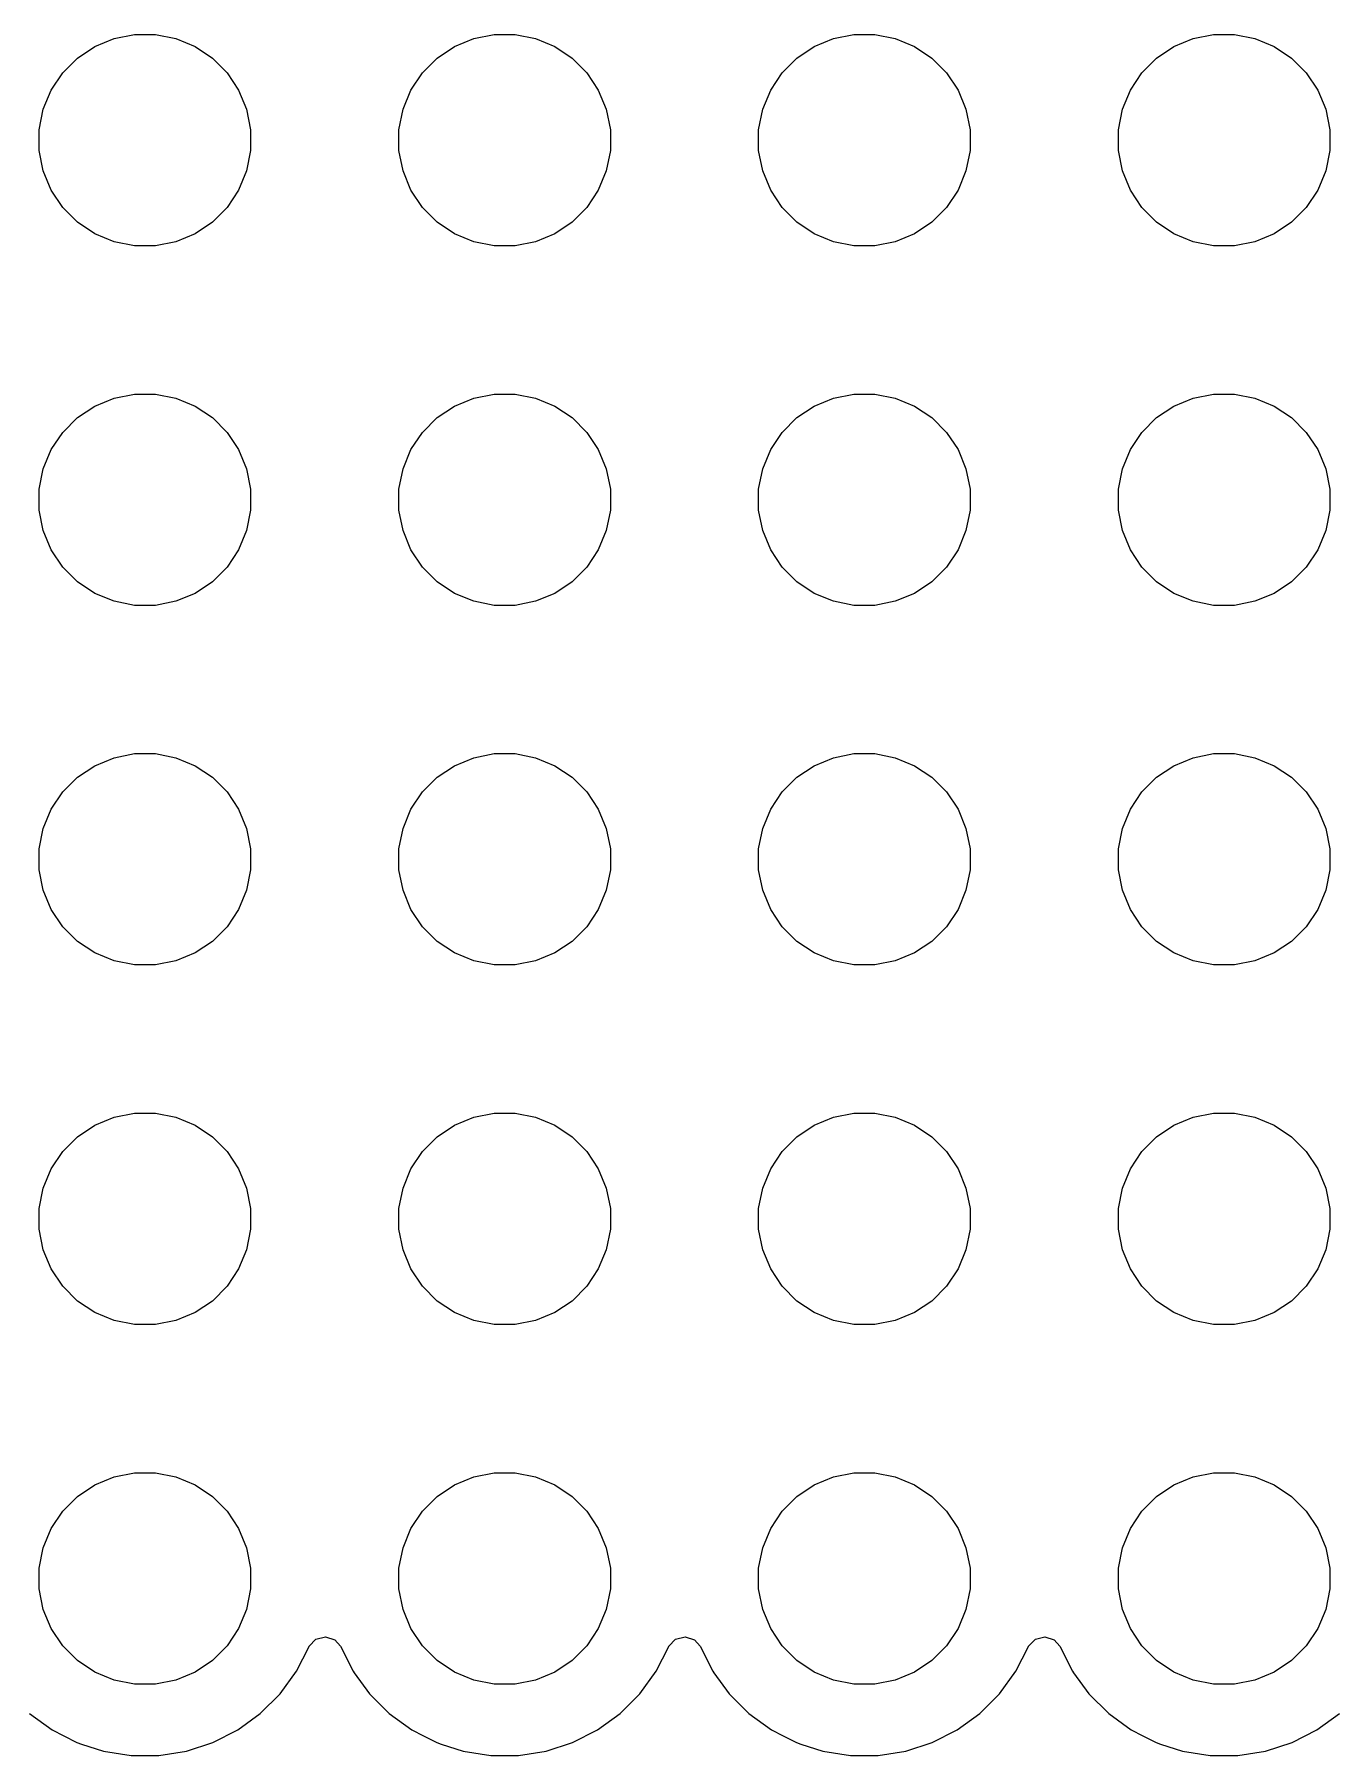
# Model space of a CAD drawing. Header units: millimetres. Extents: x 69 to 174, y -162 to -92.
# Drawn here: x 131.88 to 141.06, y -119.73 to -107.57 of the extents above; entities that cross this region are included whole.
import ezdxf

# ---------------------------------------------------------------- set-up
doc = ezdxf.new("R2010")
doc.units = ezdxf.units.MM
doc.layers.add('Back', color=153, linetype='CONTINUOUS', true_color=0x4d7fc4)

msp = doc.modelspace()

# ---------------------------------------------------------------- linework, layer by layer
at = {"layer": 'Back', "linetype": 'CONTINUOUS'}
for p, q in [((132.444286, -107.598204), (132.588487, -107.56952)), ((132.588487, -107.56952), (132.735513, -107.56952)), ((132.735513, -107.56952), (132.879714, -107.598204)), ((134.984286, -107.598204), (135.128487, -107.56952)), ((135.128487, -107.56952), (135.275513, -107.56952)), ((135.275513, -107.56952), (135.419714, -107.598204)), ((137.524286, -107.598204), (137.668487, -107.56952)), ((137.668487, -107.56952), (137.815513, -107.56952)), ((137.815513, -107.56952), (137.959714, -107.598204)), ((140.064286, -107.598204), (140.208487, -107.56952)), ((140.208487, -107.56952), (140.355513, -107.56952)), ((140.355513, -107.56952), (140.499714, -107.598204)), ((132.186205, -107.736151), (132.308452, -107.654468)), ((132.308452, -107.654468), (132.444286, -107.598204)), ((132.879714, -107.598204), (133.015548, -107.654468)), ((133.015548, -107.654468), (133.137795, -107.736151)), ((134.726205, -107.736151), (134.848452, -107.654468)), ((134.848452, -107.654468), (134.984286, -107.598204)), ((135.419714, -107.598204), (135.555548, -107.654468)), ((135.555548, -107.654468), (135.677795, -107.736151)), ((137.266205, -107.736151), (137.388452, -107.654468)), ((137.388452, -107.654468), (137.524286, -107.598204)), ((137.959714, -107.598204), (138.095548, -107.654468)), ((138.095548, -107.654468), (138.217795, -107.736151)), ((139.806205, -107.736151), (139.928452, -107.654468)), ((139.928452, -107.654468), (140.064286, -107.598204)), ((140.499714, -107.598204), (140.635548, -107.654468)), ((140.635548, -107.654468), (140.757795, -107.736151)), ((132.082242, -107.840114), (132.186205, -107.736151)), ((133.137795, -107.736151), (133.241758, -107.840114)), ((134.622242, -107.840114), (134.726205, -107.736151)), ((135.677795, -107.736151), (135.781758, -107.840114)), ((137.162242, -107.840114), (137.266205, -107.736151)), ((138.217795, -107.736151), (138.321758, -107.840114)), ((139.702242, -107.840114), (139.806205, -107.736151)), ((140.757795, -107.736151), (140.861758, -107.840114)), ((132.000559, -107.962361), (132.082242, -107.840114)), ((133.241758, -107.840114), (133.323441, -107.962361)), ((134.540559, -107.962361), (134.622242, -107.840114)), ((135.781758, -107.840114), (135.863441, -107.962361)), ((137.080559, -107.962361), (137.162242, -107.840114)), ((138.321758, -107.840114), (138.403441, -107.962361)), ((139.620559, -107.962361), (139.702242, -107.840114)), ((140.861758, -107.840114), (140.943441, -107.962361)), ((131.944295, -108.098195), (132.000559, -107.962361)), ((133.323441, -107.962361), (133.379705, -108.098195)), ((134.484295, -108.098195), (134.540559, -107.962361)), ((135.863441, -107.962361), (135.919705, -108.098195)), ((137.024295, -108.098195), (137.080559, -107.962361)), ((138.403441, -107.962361), (138.459705, -108.098195)), ((139.564295, -108.098195), (139.620559, -107.962361)), ((140.943441, -107.962361), (140.999705, -108.098195)), ((131.915611, -108.242396), (131.944295, -108.098195)), ((133.379705, -108.098195), (133.408389, -108.242396)), ((134.455611, -108.242396), (134.484295, -108.098195)), ((135.919705, -108.098195), (135.948389, -108.242396)), ((136.995611, -108.242396), (137.024295, -108.098195)), ((138.459705, -108.098195), (138.488389, -108.242396)), ((139.535611, -108.242396), (139.564295, -108.098195)), ((140.999705, -108.098195), (141.028389, -108.242396)), ((131.915611, -108.389422), (131.915611, -108.242396)), ((133.408389, -108.242396), (133.408389, -108.389422)), ((134.455611, -108.389422), (134.455611, -108.242396)), ((135.948389, -108.242396), (135.948389, -108.389422)), ((136.995611, -108.389422), (136.995611, -108.242396)), ((138.488389, -108.242396), (138.488389, -108.389422)), ((139.535611, -108.389422), (139.535611, -108.242396)), ((141.028389, -108.242396), (141.028389, -108.389422)), ((131.944295, -108.533623), (131.915611, -108.389422)), ((133.408389, -108.389422), (133.379705, -108.533623)), ((134.484295, -108.533623), (134.455611, -108.389422)), ((135.948389, -108.389422), (135.919705, -108.533623)), ((137.024295, -108.533623), (136.995611, -108.389422)), ((138.488389, -108.389422), (138.459705, -108.533623)), ((139.564295, -108.533623), (139.535611, -108.389422)), ((141.028389, -108.389422), (140.999705, -108.533623)), ((132.000559, -108.669457), (131.944295, -108.533623)), ((133.379705, -108.533623), (133.323441, -108.669457)), ((134.540559, -108.669457), (134.484295, -108.533623)), ((135.919705, -108.533623), (135.863441, -108.669457)), ((137.080559, -108.669457), (137.024295, -108.533623)), ((138.459705, -108.533623), (138.403441, -108.669457)), ((139.620559, -108.669457), (139.564295, -108.533623)), ((140.999705, -108.533623), (140.943441, -108.669457)), ((132.082242, -108.791704), (132.000559, -108.669457)), ((133.323441, -108.669457), (133.241758, -108.791704)), ((134.622242, -108.791704), (134.540559, -108.669457)), ((135.863441, -108.669457), (135.781758, -108.791704)), ((137.162242, -108.791704), (137.080559, -108.669457)), ((138.403441, -108.669457), (138.321758, -108.791704)), ((139.702242, -108.791704), (139.620559, -108.669457)), ((140.943441, -108.669457), (140.861758, -108.791704)), ((132.186205, -108.895667), (132.082242, -108.791704)), ((133.241758, -108.791704), (133.137795, -108.895667)), ((134.726205, -108.895667), (134.622242, -108.791704)), ((135.781758, -108.791704), (135.677795, -108.895667)), ((137.266205, -108.895667), (137.162242, -108.791704)), ((138.321758, -108.791704), (138.217795, -108.895667)), ((139.806205, -108.895667), (139.702242, -108.791704)), ((140.861758, -108.791704), (140.757795, -108.895667)), ((132.308452, -108.97735), (132.186205, -108.895667)), ((133.137795, -108.895667), (133.015548, -108.97735)), ((134.848452, -108.97735), (134.726205, -108.895667)), ((135.677795, -108.895667), (135.555548, -108.97735)), ((137.388452, -108.97735), (137.266205, -108.895667)), ((138.217795, -108.895667), (138.095548, -108.97735)), ((139.928452, -108.97735), (139.806205, -108.895667)), ((140.757795, -108.895667), (140.635548, -108.97735)), ((132.444286, -109.033614), (132.308452, -108.97735)), ((132.588487, -109.062298), (132.444286, -109.033614)), ((132.879714, -109.033614), (132.735513, -109.062298)), ((133.015548, -108.97735), (132.879714, -109.033614)), ((134.984286, -109.033614), (134.848452, -108.97735)), ((135.128487, -109.062298), (134.984286, -109.033614)), ((135.419714, -109.033614), (135.275513, -109.062298)), ((135.555548, -108.97735), (135.419714, -109.033614)), ((137.524286, -109.033614), (137.388452, -108.97735)), ((137.668487, -109.062298), (137.524286, -109.033614)), ((137.959714, -109.033614), (137.815513, -109.062298)), ((138.095548, -108.97735), (137.959714, -109.033614)), ((140.064286, -109.033614), (139.928452, -108.97735)), ((140.208487, -109.062298), (140.064286, -109.033614)), ((140.499714, -109.033614), (140.355513, -109.062298)), ((140.635548, -108.97735), (140.499714, -109.033614)), ((132.735513, -109.062298), (132.588487, -109.062298)), ((135.275513, -109.062298), (135.128487, -109.062298)), ((137.815513, -109.062298), (137.668487, -109.062298)), ((140.355513, -109.062298), (140.208487, -109.062298)), ((132.308452, -110.194468), (132.444286, -110.138204)), ((132.444286, -110.138204), (132.588487, -110.10952)), ((132.588487, -110.10952), (132.735513, -110.10952)), ((132.735513, -110.10952), (132.879714, -110.138204)), ((132.879714, -110.138204), (133.015548, -110.194468)), ((134.848452, -110.194468), (134.984286, -110.138204)), ((134.984286, -110.138204), (135.128487, -110.10952)), ((135.128487, -110.10952), (135.275513, -110.10952)), ((135.275513, -110.10952), (135.419714, -110.138204)), ((135.419714, -110.138204), (135.555548, -110.194468)), ((137.388452, -110.194468), (137.524286, -110.138204)), ((137.524286, -110.138204), (137.668487, -110.10952)), ((137.668487, -110.10952), (137.815513, -110.10952)), ((137.815513, -110.10952), (137.959714, -110.138204)), ((137.959714, -110.138204), (138.095548, -110.194468)), ((139.928452, -110.194468), (140.064286, -110.138204)), ((140.064286, -110.138204), (140.208487, -110.10952)), ((140.208487, -110.10952), (140.355513, -110.10952)), ((140.355513, -110.10952), (140.499714, -110.138204)), ((140.499714, -110.138204), (140.635548, -110.194468)), ((132.186205, -110.276151), (132.308452, -110.194468)), ((133.015548, -110.194468), (133.137795, -110.276151)), ((134.726205, -110.276151), (134.848452, -110.194468)), ((135.555548, -110.194468), (135.677795, -110.276151)), ((137.266205, -110.276151), (137.388452, -110.194468)), ((138.095548, -110.194468), (138.217795, -110.276151)), ((139.806205, -110.276151), (139.928452, -110.194468)), ((140.635548, -110.194468), (140.757795, -110.276151)), ((132.000559, -110.502361), (132.082242, -110.380114)), ((132.082242, -110.380114), (132.186205, -110.276151)), ((133.137795, -110.276151), (133.241758, -110.380114)), ((133.241758, -110.380114), (133.323441, -110.502361)), ((134.540559, -110.502361), (134.622242, -110.380114)), ((134.622242, -110.380114), (134.726205, -110.276151)), ((135.677795, -110.276151), (135.781758, -110.380114)), ((135.781758, -110.380114), (135.863441, -110.502361)), ((137.080559, -110.502361), (137.162242, -110.380114)), ((137.162242, -110.380114), (137.266205, -110.276151)), ((138.217795, -110.276151), (138.321758, -110.380114)), ((138.321758, -110.380114), (138.403441, -110.502361)), ((139.620559, -110.502361), (139.702242, -110.380114)), ((139.702242, -110.380114), (139.806205, -110.276151)), ((140.757795, -110.276151), (140.861758, -110.380114)), ((140.861758, -110.380114), (140.943441, -110.502361)), ((131.944295, -110.638195), (132.000559, -110.502361)), ((133.323441, -110.502361), (133.379705, -110.638195)), ((134.484295, -110.638195), (134.540559, -110.502361)), ((135.863441, -110.502361), (135.919705, -110.638195)), ((137.024295, -110.638195), (137.080559, -110.502361)), ((138.403441, -110.502361), (138.459705, -110.638195)), ((139.564295, -110.638195), (139.620559, -110.502361)), ((140.943441, -110.502361), (140.999705, -110.638195)), ((131.915611, -110.782396), (131.944295, -110.638195)), ((133.379705, -110.638195), (133.408389, -110.782396)), ((134.455611, -110.782396), (134.484295, -110.638195)), ((135.919705, -110.638195), (135.948389, -110.782396)), ((136.995611, -110.782396), (137.024295, -110.638195)), ((138.459705, -110.638195), (138.488389, -110.782396)), ((139.535611, -110.782396), (139.564295, -110.638195)), ((140.999705, -110.638195), (141.028389, -110.782396)), ((131.915611, -110.929422), (131.915611, -110.782396)), ((133.408389, -110.782396), (133.408389, -110.929422)), ((134.455611, -110.929422), (134.455611, -110.782396)), ((135.948389, -110.782396), (135.948389, -110.929422)), ((136.995611, -110.929422), (136.995611, -110.782396)), ((138.488389, -110.782396), (138.488389, -110.929422)), ((139.535611, -110.929422), (139.535611, -110.782396)), ((141.028389, -110.782396), (141.028389, -110.929422)), ((131.944295, -111.073623), (131.915611, -110.929422)), ((133.408389, -110.929422), (133.379705, -111.073623)), ((134.484295, -111.073623), (134.455611, -110.929422)), ((135.948389, -110.929422), (135.919705, -111.073623)), ((137.024295, -111.073623), (136.995611, -110.929422)), ((138.488389, -110.929422), (138.459705, -111.073623)), ((139.564295, -111.073623), (139.535611, -110.929422)), ((141.028389, -110.929422), (140.999705, -111.073623)), ((132.000559, -111.209457), (131.944295, -111.073623)), ((133.379705, -111.073623), (133.323441, -111.209457)), ((134.540559, -111.209457), (134.484295, -111.073623)), ((135.919705, -111.073623), (135.863441, -111.209457)), ((137.080559, -111.209457), (137.024295, -111.073623)), ((138.459705, -111.073623), (138.403441, -111.209457)), ((139.620559, -111.209457), (139.564295, -111.073623)), ((140.999705, -111.073623), (140.943441, -111.209457)), ((132.082242, -111.331704), (132.000559, -111.209457)), ((133.323441, -111.209457), (133.241758, -111.331704)), ((134.622242, -111.331704), (134.540559, -111.209457)), ((135.863441, -111.209457), (135.781758, -111.331704)), ((137.162242, -111.331704), (137.080559, -111.209457)), ((138.403441, -111.209457), (138.321758, -111.331704)), ((139.702242, -111.331704), (139.620559, -111.209457)), ((140.943441, -111.209457), (140.861758, -111.331704)), ((132.186205, -111.435667), (132.082242, -111.331704)), ((133.241758, -111.331704), (133.137795, -111.435667)), ((134.726205, -111.435667), (134.622242, -111.331704)), ((135.781758, -111.331704), (135.677795, -111.435667)), ((137.266205, -111.435667), (137.162242, -111.331704)), ((138.321758, -111.331704), (138.217795, -111.435667)), ((139.806205, -111.435667), (139.702242, -111.331704)), ((140.861758, -111.331704), (140.757795, -111.435667)), ((132.308452, -111.51735), (132.186205, -111.435667)), ((133.137795, -111.435667), (133.015548, -111.51735)), ((134.848452, -111.51735), (134.726205, -111.435667)), ((135.677795, -111.435667), (135.555548, -111.51735)), ((137.388452, -111.51735), (137.266205, -111.435667)), ((138.217795, -111.435667), (138.095548, -111.51735)), ((139.928452, -111.51735), (139.806205, -111.435667)), ((140.757795, -111.435667), (140.635548, -111.51735)), ((132.444286, -111.573614), (132.308452, -111.51735)), ((132.588487, -111.602298), (132.444286, -111.573614)), ((132.879714, -111.573614), (132.735513, -111.602298)), ((133.015548, -111.51735), (132.879714, -111.573614)), ((134.984286, -111.573614), (134.848452, -111.51735)), ((135.128487, -111.602298), (134.984286, -111.573614)), ((135.419714, -111.573614), (135.275513, -111.602298)), ((135.555548, -111.51735), (135.419714, -111.573614)), ((137.524286, -111.573614), (137.388452, -111.51735)), ((137.668487, -111.602298), (137.524286, -111.573614)), ((137.959714, -111.573614), (137.815513, -111.602298)), ((138.095548, -111.51735), (137.959714, -111.573614)), ((140.064286, -111.573614), (139.928452, -111.51735)), ((140.208487, -111.602298), (140.064286, -111.573614)), ((140.499714, -111.573614), (140.355513, -111.602298)), ((140.635548, -111.51735), (140.499714, -111.573614)), ((132.735513, -111.602298), (132.588487, -111.602298)), ((135.275513, -111.602298), (135.128487, -111.602298)), ((137.815513, -111.602298), (137.668487, -111.602298)), ((140.355513, -111.602298), (140.208487, -111.602298)), ((132.308452, -112.734468), (132.444286, -112.678204)), ((132.444286, -112.678204), (132.588487, -112.64952)), ((132.588487, -112.64952), (132.735513, -112.64952)), ((132.735513, -112.64952), (132.879714, -112.678204)), ((132.879714, -112.678204), (133.015548, -112.734468)), ((134.848452, -112.734468), (134.984286, -112.678204)), ((134.984286, -112.678204), (135.128487, -112.64952)), ((135.128487, -112.64952), (135.275513, -112.64952)), ((135.275513, -112.64952), (135.419714, -112.678204)), ((135.419714, -112.678204), (135.555548, -112.734468)), ((137.388452, -112.734468), (137.524286, -112.678204)), ((137.524286, -112.678204), (137.668487, -112.64952)), ((137.668487, -112.64952), (137.815513, -112.64952)), ((137.815513, -112.64952), (137.959714, -112.678204)), ((137.959714, -112.678204), (138.095548, -112.734468)), ((139.928452, -112.734468), (140.064286, -112.678204)), ((140.064286, -112.678204), (140.208487, -112.64952)), ((140.208487, -112.64952), (140.355513, -112.64952)), ((140.355513, -112.64952), (140.499714, -112.678204)), ((140.499714, -112.678204), (140.635548, -112.734468)), ((132.186205, -112.816151), (132.308452, -112.734468)), ((133.015548, -112.734468), (133.137795, -112.816151)), ((134.726205, -112.816151), (134.848452, -112.734468)), ((135.555548, -112.734468), (135.677795, -112.816151)), ((137.266205, -112.816151), (137.388452, -112.734468)), ((138.095548, -112.734468), (138.217795, -112.816151)), ((139.806205, -112.816151), (139.928452, -112.734468)), ((140.635548, -112.734468), (140.757795, -112.816151)), ((132.000559, -113.042361), (132.082242, -112.920114)), ((132.082242, -112.920114), (132.186205, -112.816151)), ((133.137795, -112.816151), (133.241758, -112.920114)), ((133.241758, -112.920114), (133.323441, -113.042361)), ((134.540559, -113.042361), (134.622242, -112.920114)), ((134.622242, -112.920114), (134.726205, -112.816151)), ((135.677795, -112.816151), (135.781758, -112.920114)), ((135.781758, -112.920114), (135.863441, -113.042361)), ((137.080559, -113.042361), (137.162242, -112.920114)), ((137.162242, -112.920114), (137.266205, -112.816151)), ((138.217795, -112.816151), (138.321758, -112.920114)), ((138.321758, -112.920114), (138.403441, -113.042361)), ((139.620559, -113.042361), (139.702242, -112.920114)), ((139.702242, -112.920114), (139.806205, -112.816151)), ((140.757795, -112.816151), (140.861758, -112.920114)), ((140.861758, -112.920114), (140.943441, -113.042361)), ((131.944295, -113.178195), (132.000559, -113.042361)), ((133.323441, -113.042361), (133.379705, -113.178195)), ((134.484295, -113.178195), (134.540559, -113.042361)), ((135.863441, -113.042361), (135.919705, -113.178195)), ((137.024295, -113.178195), (137.080559, -113.042361)), ((138.403441, -113.042361), (138.459705, -113.178195)), ((139.564295, -113.178195), (139.620559, -113.042361)), ((140.943441, -113.042361), (140.999705, -113.178195)), ((131.915611, -113.322396), (131.944295, -113.178195)), ((133.379705, -113.178195), (133.408389, -113.322396)), ((134.455611, -113.322396), (134.484295, -113.178195)), ((135.919705, -113.178195), (135.948389, -113.322396)), ((136.995611, -113.322396), (137.024295, -113.178195)), ((138.459705, -113.178195), (138.488389, -113.322396)), ((139.535611, -113.322396), (139.564295, -113.178195)), ((140.999705, -113.178195), (141.028389, -113.322396)), ((131.915611, -113.469422), (131.915611, -113.322396)), ((133.408389, -113.322396), (133.408389, -113.469422)), ((134.455611, -113.469422), (134.455611, -113.322396)), ((135.948389, -113.322396), (135.948389, -113.469422)), ((136.995611, -113.469422), (136.995611, -113.322396)), ((138.488389, -113.322396), (138.488389, -113.469422)), ((139.535611, -113.469422), (139.535611, -113.322396)), ((141.028389, -113.322396), (141.028389, -113.469422)), ((131.944295, -113.613623), (131.915611, -113.469422)), ((133.408389, -113.469422), (133.379705, -113.613623)), ((134.484295, -113.613623), (134.455611, -113.469422)), ((135.948389, -113.469422), (135.919705, -113.613623)), ((137.024295, -113.613623), (136.995611, -113.469422)), ((138.488389, -113.469422), (138.459705, -113.613623)), ((139.564295, -113.613623), (139.535611, -113.469422)), ((141.028389, -113.469422), (140.999705, -113.613623)), ((132.000559, -113.749457), (131.944295, -113.613623)), ((133.379705, -113.613623), (133.323441, -113.749457)), ((134.540559, -113.749457), (134.484295, -113.613623)), ((135.919705, -113.613623), (135.863441, -113.749457)), ((137.080559, -113.749457), (137.024295, -113.613623)), ((138.459705, -113.613623), (138.403441, -113.749457)), ((139.620559, -113.749457), (139.564295, -113.613623)), ((140.999705, -113.613623), (140.943441, -113.749457)), ((132.082242, -113.871704), (132.000559, -113.749457)), ((133.323441, -113.749457), (133.241758, -113.871704)), ((134.622242, -113.871704), (134.540559, -113.749457)), ((135.863441, -113.749457), (135.781758, -113.871704)), ((137.162242, -113.871704), (137.080559, -113.749457)), ((138.403441, -113.749457), (138.321758, -113.871704)), ((139.702242, -113.871704), (139.620559, -113.749457)), ((140.943441, -113.749457), (140.861758, -113.871704)), ((132.186205, -113.975667), (132.082242, -113.871704)), ((133.241758, -113.871704), (133.137795, -113.975667)), ((134.726205, -113.975667), (134.622242, -113.871704)), ((135.781758, -113.871704), (135.677795, -113.975667)), ((137.266205, -113.975667), (137.162242, -113.871704)), ((138.321758, -113.871704), (138.217795, -113.975667)), ((139.806205, -113.975667), (139.702242, -113.871704)), ((140.861758, -113.871704), (140.757795, -113.975667)), ((132.308452, -114.05735), (132.186205, -113.975667)), ((133.137795, -113.975667), (133.015548, -114.05735)), ((134.848452, -114.05735), (134.726205, -113.975667)), ((135.677795, -113.975667), (135.555548, -114.05735)), ((137.388452, -114.05735), (137.266205, -113.975667)), ((138.217795, -113.975667), (138.095548, -114.05735)), ((139.928452, -114.05735), (139.806205, -113.975667)), ((140.757795, -113.975667), (140.635548, -114.05735)), ((132.444286, -114.113614), (132.308452, -114.05735)), ((132.588487, -114.142298), (132.444286, -114.113614)), ((132.735513, -114.142298), (132.588487, -114.142298)), ((132.879714, -114.113614), (132.735513, -114.142298)), ((133.015548, -114.05735), (132.879714, -114.113614)), ((134.984286, -114.113614), (134.848452, -114.05735)), ((135.128487, -114.142298), (134.984286, -114.113614)), ((135.275513, -114.142298), (135.128487, -114.142298)), ((135.419714, -114.113614), (135.275513, -114.142298)), ((135.555548, -114.05735), (135.419714, -114.113614)), ((137.524286, -114.113614), (137.388452, -114.05735)), ((137.668487, -114.142298), (137.524286, -114.113614)), ((137.815513, -114.142298), (137.668487, -114.142298)), ((137.959714, -114.113614), (137.815513, -114.142298)), ((138.095548, -114.05735), (137.959714, -114.113614)), ((140.064286, -114.113614), (139.928452, -114.05735)), ((140.208487, -114.142298), (140.064286, -114.113614)), ((140.355513, -114.142298), (140.208487, -114.142298)), ((140.499714, -114.113614), (140.355513, -114.142298)), ((140.635548, -114.05735), (140.499714, -114.113614)), ((132.308452, -115.274468), (132.444286, -115.218204)), ((132.444286, -115.218204), (132.588487, -115.18952)), ((132.588487, -115.18952), (132.735513, -115.18952)), ((132.735513, -115.18952), (132.879714, -115.218204)), ((132.879714, -115.218204), (133.015548, -115.274468)), ((134.848452, -115.274468), (134.984286, -115.218204)), ((134.984286, -115.218204), (135.128487, -115.18952)), ((135.128487, -115.18952), (135.275513, -115.18952)), ((135.275513, -115.18952), (135.419714, -115.218204)), ((135.419714, -115.218204), (135.555548, -115.274468)), ((137.388452, -115.274468), (137.524286, -115.218204)), ((137.524286, -115.218204), (137.668487, -115.18952)), ((137.668487, -115.18952), (137.815513, -115.18952)), ((137.815513, -115.18952), (137.959714, -115.218204)), ((137.959714, -115.218204), (138.095548, -115.274468)), ((139.928452, -115.274468), (140.064286, -115.218204)), ((140.064286, -115.218204), (140.208487, -115.18952)), ((140.208487, -115.18952), (140.355513, -115.18952)), ((140.355513, -115.18952), (140.499714, -115.218204)), ((140.499714, -115.218204), (140.635548, -115.274468)), ((132.082242, -115.460114), (132.186205, -115.356151)), ((132.186205, -115.356151), (132.308452, -115.274468)), ((133.015548, -115.274468), (133.137795, -115.356151)), ((133.137795, -115.356151), (133.241758, -115.460114)), ((134.622242, -115.460114), (134.726205, -115.356151)), ((134.726205, -115.356151), (134.848452, -115.274468)), ((135.555548, -115.274468), (135.677795, -115.356151)), ((135.677795, -115.356151), (135.781758, -115.460114)), ((137.162242, -115.460114), (137.266205, -115.356151)), ((137.266205, -115.356151), (137.388452, -115.274468)), ((138.095548, -115.274468), (138.217795, -115.356151)), ((138.217795, -115.356151), (138.321758, -115.460114)), ((139.702242, -115.460114), (139.806205, -115.356151)), ((139.806205, -115.356151), (139.928452, -115.274468)), ((140.635548, -115.274468), (140.757795, -115.356151)), ((140.757795, -115.356151), (140.861758, -115.460114)), ((132.000559, -115.582361), (132.082242, -115.460114)), ((133.241758, -115.460114), (133.323441, -115.582361)), ((134.540559, -115.582361), (134.622242, -115.460114)), ((135.781758, -115.460114), (135.863441, -115.582361)), ((137.080559, -115.582361), (137.162242, -115.460114)), ((138.321758, -115.460114), (138.403441, -115.582361)), ((139.620559, -115.582361), (139.702242, -115.460114)), ((140.861758, -115.460114), (140.943441, -115.582361)), ((131.944295, -115.718195), (132.000559, -115.582361)), ((133.323441, -115.582361), (133.379705, -115.718195)), ((134.484295, -115.718195), (134.540559, -115.582361)), ((135.863441, -115.582361), (135.919705, -115.718195)), ((137.024295, -115.718195), (137.080559, -115.582361)), ((138.403441, -115.582361), (138.459705, -115.718195)), ((139.564295, -115.718195), (139.620559, -115.582361)), ((140.943441, -115.582361), (140.999705, -115.718195)), ((131.915611, -115.862396), (131.944295, -115.718195)), ((133.379705, -115.718195), (133.408389, -115.862396)), ((134.455611, -115.862396), (134.484295, -115.718195)), ((135.919705, -115.718195), (135.948389, -115.862396)), ((136.995611, -115.862396), (137.024295, -115.718195)), ((138.459705, -115.718195), (138.488389, -115.862396)), ((139.535611, -115.862396), (139.564295, -115.718195)), ((140.999705, -115.718195), (141.028389, -115.862396)), ((131.915611, -116.009422), (131.915611, -115.862396)), ((133.408389, -115.862396), (133.408389, -116.009422)), ((134.455611, -116.009422), (134.455611, -115.862396)), ((135.948389, -115.862396), (135.948389, -116.009422)), ((136.995611, -116.009422), (136.995611, -115.862396)), ((138.488389, -115.862396), (138.488389, -116.009422)), ((139.535611, -116.009422), (139.535611, -115.862396)), ((141.028389, -115.862396), (141.028389, -116.009422)), ((131.944295, -116.153623), (131.915611, -116.009422)), ((133.408389, -116.009422), (133.379705, -116.153623)), ((134.484295, -116.153623), (134.455611, -116.009422)), ((135.948389, -116.009422), (135.919705, -116.153623)), ((137.024295, -116.153623), (136.995611, -116.009422)), ((138.488389, -116.009422), (138.459705, -116.153623)), ((139.564295, -116.153623), (139.535611, -116.009422)), ((141.028389, -116.009422), (140.999705, -116.153623)), ((132.000559, -116.289457), (131.944295, -116.153623)), ((133.379705, -116.153623), (133.323441, -116.289457)), ((134.540559, -116.289457), (134.484295, -116.153623)), ((135.919705, -116.153623), (135.863441, -116.289457)), ((137.080559, -116.289457), (137.024295, -116.153623)), ((138.459705, -116.153623), (138.403441, -116.289457)), ((139.620559, -116.289457), (139.564295, -116.153623)), ((140.999705, -116.153623), (140.943441, -116.289457)), ((132.082242, -116.411704), (132.000559, -116.289457)), ((133.323441, -116.289457), (133.241758, -116.411704)), ((134.622242, -116.411704), (134.540559, -116.289457)), ((135.863441, -116.289457), (135.781758, -116.411704)), ((137.162242, -116.411704), (137.080559, -116.289457)), ((138.403441, -116.289457), (138.321758, -116.411704)), ((139.702242, -116.411704), (139.620559, -116.289457)), ((140.943441, -116.289457), (140.861758, -116.411704)), ((132.186205, -116.515667), (132.082242, -116.411704)), ((133.241758, -116.411704), (133.137795, -116.515667)), ((134.726205, -116.515667), (134.622242, -116.411704)), ((135.781758, -116.411704), (135.677795, -116.515667)), ((137.266205, -116.515667), (137.162242, -116.411704)), ((138.321758, -116.411704), (138.217795, -116.515667)), ((139.806205, -116.515667), (139.702242, -116.411704)), ((140.861758, -116.411704), (140.757795, -116.515667)), ((132.308452, -116.59735), (132.186205, -116.515667)), ((133.137795, -116.515667), (133.015548, -116.59735)), ((134.848452, -116.59735), (134.726205, -116.515667)), ((135.677795, -116.515667), (135.555548, -116.59735)), ((137.388452, -116.59735), (137.266205, -116.515667)), ((138.217795, -116.515667), (138.095548, -116.59735)), ((139.928452, -116.59735), (139.806205, -116.515667)), ((140.757795, -116.515667), (140.635548, -116.59735)), ((132.444286, -116.653614), (132.308452, -116.59735)), ((132.588487, -116.682298), (132.444286, -116.653614)), ((132.735513, -116.682298), (132.588487, -116.682298)), ((132.879714, -116.653614), (132.735513, -116.682298)), ((133.015548, -116.59735), (132.879714, -116.653614)), ((134.984286, -116.653614), (134.848452, -116.59735)), ((135.128487, -116.682298), (134.984286, -116.653614)), ((135.275513, -116.682298), (135.128487, -116.682298)), ((135.419714, -116.653614), (135.275513, -116.682298)), ((135.555548, -116.59735), (135.419714, -116.653614)), ((137.524286, -116.653614), (137.388452, -116.59735)), ((137.668487, -116.682298), (137.524286, -116.653614)), ((137.815513, -116.682298), (137.668487, -116.682298)), ((137.959714, -116.653614), (137.815513, -116.682298)), ((138.095548, -116.59735), (137.959714, -116.653614)), ((140.064286, -116.653614), (139.928452, -116.59735)), ((140.208487, -116.682298), (140.064286, -116.653614)), ((140.355513, -116.682298), (140.208487, -116.682298)), ((140.499714, -116.653614), (140.355513, -116.682298)), ((140.635548, -116.59735), (140.499714, -116.653614)), ((132.308452, -117.814468), (132.444286, -117.758204)), ((132.444286, -117.758204), (132.588487, -117.72952)), ((132.588487, -117.72952), (132.735513, -117.72952)), ((132.735513, -117.72952), (132.879714, -117.758204)), ((132.879714, -117.758204), (133.015548, -117.814468)), ((134.848452, -117.814468), (134.984286, -117.758204)), ((134.984286, -117.758204), (135.128487, -117.72952)), ((135.128487, -117.72952), (135.275513, -117.72952)), ((135.275513, -117.72952), (135.419714, -117.758204)), ((135.419714, -117.758204), (135.555548, -117.814468)), ((137.388452, -117.814468), (137.524286, -117.758204)), ((137.524286, -117.758204), (137.668487, -117.72952)), ((137.668487, -117.72952), (137.815513, -117.72952)), ((137.815513, -117.72952), (137.959714, -117.758204)), ((137.959714, -117.758204), (138.095548, -117.814468)), ((139.928452, -117.814468), (140.064286, -117.758204)), ((140.064286, -117.758204), (140.208487, -117.72952)), ((140.208487, -117.72952), (140.355513, -117.72952)), ((140.355513, -117.72952), (140.499714, -117.758204)), ((140.499714, -117.758204), (140.635548, -117.814468)), ((132.082242, -118.000114), (132.186205, -117.896151)), ((132.186205, -117.896151), (132.308452, -117.814468)), ((133.015548, -117.814468), (133.137795, -117.896151)), ((133.137795, -117.896151), (133.241758, -118.000114)), ((134.622242, -118.000114), (134.726205, -117.896151)), ((134.726205, -117.896151), (134.848452, -117.814468)), ((135.555548, -117.814468), (135.677795, -117.896151)), ((135.677795, -117.896151), (135.781758, -118.000114)), ((137.162242, -118.000114), (137.266205, -117.896151)), ((137.266205, -117.896151), (137.388452, -117.814468)), ((138.095548, -117.814468), (138.217795, -117.896151)), ((138.217795, -117.896151), (138.321758, -118.000114)), ((139.702242, -118.000114), (139.806205, -117.896151)), ((139.806205, -117.896151), (139.928452, -117.814468)), ((140.635548, -117.814468), (140.757795, -117.896151)), ((140.757795, -117.896151), (140.861758, -118.000114)), ((132.000559, -118.122361), (132.082242, -118.000114)), ((133.241758, -118.000114), (133.323441, -118.122361)), ((134.540559, -118.122361), (134.622242, -118.000114)), ((135.781758, -118.000114), (135.863441, -118.122361)), ((137.080559, -118.122361), (137.162242, -118.000114)), ((138.321758, -118.000114), (138.403441, -118.122361)), ((139.620559, -118.122361), (139.702242, -118.000114)), ((140.861758, -118.000114), (140.943441, -118.122361)), ((131.944295, -118.258195), (132.000559, -118.122361)), ((133.323441, -118.122361), (133.379705, -118.258195)), ((134.484295, -118.258195), (134.540559, -118.122361)), ((135.863441, -118.122361), (135.919705, -118.258195)), ((137.024295, -118.258195), (137.080559, -118.122361)), ((138.403441, -118.122361), (138.459705, -118.258195)), ((139.564295, -118.258195), (139.620559, -118.122361)), ((140.943441, -118.122361), (140.999705, -118.258195)), ((131.915611, -118.402396), (131.944295, -118.258195)), ((133.379705, -118.258195), (133.408389, -118.402396)), ((134.455611, -118.402396), (134.484295, -118.258195)), ((135.919705, -118.258195), (135.948389, -118.402396)), ((136.995611, -118.402396), (137.024295, -118.258195)), ((138.459705, -118.258195), (138.488389, -118.402396)), ((139.535611, -118.402396), (139.564295, -118.258195)), ((140.999705, -118.258195), (141.028389, -118.402396)), ((131.915611, -118.549422), (131.915611, -118.402396)), ((133.408389, -118.402396), (133.408389, -118.549422)), ((134.455611, -118.549422), (134.455611, -118.402396)), ((135.948389, -118.402396), (135.948389, -118.549422)), ((136.995611, -118.549422), (136.995611, -118.402396)), ((138.488389, -118.402396), (138.488389, -118.549422)), ((139.535611, -118.549422), (139.535611, -118.402396)), ((141.028389, -118.402396), (141.028389, -118.549422)), ((131.944295, -118.693623), (131.915611, -118.549422)), ((133.408389, -118.549422), (133.379705, -118.693623)), ((134.484295, -118.693623), (134.455611, -118.549422)), ((135.948389, -118.549422), (135.919705, -118.693623)), ((137.024295, -118.693623), (136.995611, -118.549422)), ((138.488389, -118.549422), (138.459705, -118.693623)), ((139.564295, -118.693623), (139.535611, -118.549422)), ((141.028389, -118.549422), (140.999705, -118.693623)), ((132.000559, -118.829457), (131.944295, -118.693623)), ((133.379705, -118.693623), (133.323441, -118.829457)), ((134.540559, -118.829457), (134.484295, -118.693623)), ((135.919705, -118.693623), (135.863441, -118.829457)), ((137.080559, -118.829457), (137.024295, -118.693623)), ((138.459705, -118.693623), (138.403441, -118.829457)), ((139.620559, -118.829457), (139.564295, -118.693623)), ((140.999705, -118.693623), (140.943441, -118.829457)), ((132.082242, -118.951704), (132.000559, -118.829457)), ((133.323441, -118.829457), (133.241758, -118.951704)), ((133.869489, -118.903899), (133.93731, -118.887104)), ((133.93731, -118.887104), (134.003445, -118.909641)), ((134.622242, -118.951704), (134.540559, -118.829457)), ((135.863441, -118.829457), (135.781758, -118.951704)), ((136.409489, -118.903899), (136.47731, -118.887104)), ((136.47731, -118.887104), (136.543445, -118.909641)), ((137.162242, -118.951704), (137.080559, -118.829457)), ((138.403441, -118.829457), (138.321758, -118.951704)), ((138.949489, -118.903899), (139.01731, -118.887104)), ((139.01731, -118.887104), (139.083445, -118.909641)), ((139.702242, -118.951704), (139.620559, -118.829457)), ((140.943441, -118.829457), (140.861758, -118.951704)), ((132.186205, -119.055667), (132.082242, -118.951704)), ((133.241758, -118.951704), (133.137795, -119.055667)), ((133.731524, -119.131314), (133.820884, -118.955934)), ((133.820884, -118.955934), (133.821515, -118.954696)), ((133.821515, -118.954696), (133.869489, -118.903899)), ((134.003445, -118.909641), (134.042485, -118.954696)), ((134.042485, -118.954696), (134.132474, -119.131312)), ((134.726205, -119.055667), (134.622242, -118.951704)), ((135.781758, -118.951704), (135.677795, -119.055667)), ((136.271524, -119.131314), (136.360884, -118.955934)), ((136.360884, -118.955934), (136.361515, -118.954696)), ((136.361515, -118.954696), (136.409489, -118.903899)), ((136.543445, -118.909641), (136.582485, -118.954696)), ((136.582485, -118.954696), (136.672474, -119.131312)), ((137.266205, -119.055667), (137.162242, -118.951704)), ((138.321758, -118.951704), (138.217795, -119.055667)), ((138.811524, -119.131314), (138.900884, -118.955934)), ((138.900884, -118.955934), (138.901515, -118.954696)), ((138.901515, -118.954696), (138.949489, -118.903899)), ((139.083445, -118.909641), (139.122485, -118.954696)), ((139.122485, -118.954696), (139.212474, -119.131312)), ((139.806205, -119.055667), (139.702242, -118.951704)), ((140.861758, -118.951704), (140.757795, -119.055667)), ((132.308452, -119.13735), (132.186205, -119.055667)), ((132.444286, -119.193614), (132.308452, -119.13735)), ((133.015548, -119.13735), (132.879714, -119.193614)), ((133.137795, -119.055667), (133.015548, -119.13735)), ((133.615828, -119.290555), (133.731524, -119.131314)), ((134.132474, -119.131312), (134.139741, -119.141314)), ((134.848452, -119.13735), (134.726205, -119.055667)), ((134.984286, -119.193614), (134.848452, -119.13735)), ((135.555548, -119.13735), (135.419714, -119.193614)), ((135.677795, -119.055667), (135.555548, -119.13735)), ((136.155828, -119.290555), (136.271524, -119.131314)), ((136.672474, -119.131312), (136.679741, -119.141314)), ((137.388452, -119.13735), (137.266205, -119.055667)), ((137.524286, -119.193614), (137.388452, -119.13735)), ((138.095548, -119.13735), (137.959714, -119.193614)), ((138.217795, -119.055667), (138.095548, -119.13735)), ((138.695828, -119.290555), (138.811524, -119.131314)), ((139.212474, -119.131312), (139.219741, -119.141314)), ((139.928452, -119.13735), (139.806205, -119.055667)), ((140.064286, -119.193614), (139.928452, -119.13735)), ((140.635548, -119.13735), (140.499714, -119.193614)), ((140.757795, -119.055667), (140.635548, -119.13735)), ((132.588487, -119.222298), (132.444286, -119.193614)), ((132.735513, -119.222298), (132.588487, -119.222298)), ((132.879714, -119.193614), (132.735513, -119.222298)), ((134.139741, -119.141314), (134.248172, -119.290555)), ((135.128487, -119.222298), (134.984286, -119.193614)), ((135.275513, -119.222298), (135.128487, -119.222298)), ((135.419714, -119.193614), (135.275513, -119.222298)), ((136.679741, -119.141314), (136.788172, -119.290555)), ((137.668487, -119.222298), (137.524286, -119.193614)), ((137.815513, -119.222298), (137.668487, -119.222298)), ((137.959714, -119.193614), (137.815513, -119.222298)), ((139.219741, -119.141314), (139.328172, -119.290555)), ((140.208487, -119.222298), (140.064286, -119.193614)), ((140.355513, -119.222298), (140.208487, -119.222298)), ((140.499714, -119.193614), (140.355513, -119.222298)), ((133.476646, -119.429737), (133.615828, -119.290555)), ((134.248172, -119.290555), (134.387354, -119.429737)), ((136.016646, -119.429737), (136.155828, -119.290555)), ((136.788172, -119.290555), (136.927354, -119.429737)), ((138.556646, -119.429737), (138.695828, -119.290555)), ((139.328172, -119.290555), (139.467354, -119.429737)), ((131.847354, -119.429737), (132.006595, -119.545433)), ((133.317405, -119.545433), (133.476646, -119.429737)), ((134.387354, -119.429737), (134.546595, -119.545433)), ((135.857405, -119.545433), (136.016646, -119.429737)), ((136.927354, -119.429737), (137.086595, -119.545433)), ((138.397405, -119.545433), (138.556646, -119.429737)), ((139.467354, -119.429737), (139.626595, -119.545433)), ((140.937405, -119.545433), (141.096646, -119.429737)), ((132.006595, -119.545433), (132.089455, -119.587652)), ((132.089455, -119.587652), (132.18197, -119.634791)), ((133.142025, -119.634793), (133.317405, -119.545433)), ((134.546595, -119.545433), (134.629455, -119.587652)), ((134.629455, -119.587652), (134.72197, -119.634791)), ((135.682025, -119.634793), (135.857405, -119.545433)), ((137.086595, -119.545433), (137.169455, -119.587652)), ((137.169455, -119.587652), (137.26197, -119.634791)), ((138.222025, -119.634793), (138.397405, -119.545433)), ((139.626595, -119.545433), (139.709455, -119.587652)), ((139.709455, -119.587652), (139.80197, -119.634791)), ((140.762025, -119.634793), (140.937405, -119.545433)), ((132.18197, -119.634791), (132.181972, -119.634791)), ((132.181972, -119.634791), (132.181975, -119.634793)), ((132.181975, -119.634793), (132.212752, -119.644793)), ((132.212752, -119.644793), (132.369173, -119.695618)), ((132.369173, -119.695618), (132.563578, -119.726409)), ((132.563578, -119.726409), (132.563583, -119.726409)), ((132.563583, -119.726409), (132.760422, -119.726409)), ((132.760422, -119.726409), (132.954826, -119.695618)), ((132.954826, -119.695618), (133.142025, -119.634793)), ((134.72197, -119.634791), (134.721972, -119.634791)), ((134.721972, -119.634791), (134.721975, -119.634793)), ((134.721975, -119.634793), (134.752752, -119.644793)), ((134.752752, -119.644793), (134.909173, -119.695618)), ((134.909173, -119.695618), (135.103578, -119.726409)), ((135.103578, -119.726409), (135.103583, -119.726409)), ((135.103583, -119.726409), (135.300422, -119.726409)), ((135.300422, -119.726409), (135.494826, -119.695618)), ((135.494826, -119.695618), (135.682025, -119.634793)), ((137.26197, -119.634791), (137.261972, -119.634791)), ((137.261972, -119.634791), (137.261975, -119.634793)), ((137.261975, -119.634793), (137.292752, -119.644793)), ((137.292752, -119.644793), (137.449173, -119.695618)), ((137.449173, -119.695618), (137.643578, -119.726409)), ((137.643578, -119.726409), (137.643583, -119.726409)), ((137.643583, -119.726409), (137.840422, -119.726409)), ((137.840422, -119.726409), (138.034826, -119.695618)), ((138.034826, -119.695618), (138.222025, -119.634793)), ((139.80197, -119.634791), (139.801972, -119.634791)), ((139.801972, -119.634791), (139.801975, -119.634793)), ((139.801975, -119.634793), (139.832752, -119.644793)), ((139.832752, -119.644793), (139.989173, -119.695618)), ((139.989173, -119.695618), (140.183578, -119.726409)), ((140.183578, -119.726409), (140.183583, -119.726409)), ((140.183583, -119.726409), (140.380422, -119.726409)), ((140.380422, -119.726409), (140.574826, -119.695618)), ((140.574826, -119.695618), (140.762025, -119.634793))]:
    msp.add_line(p, q, dxfattribs=at)

doc.saveas('drawing.dxf')
